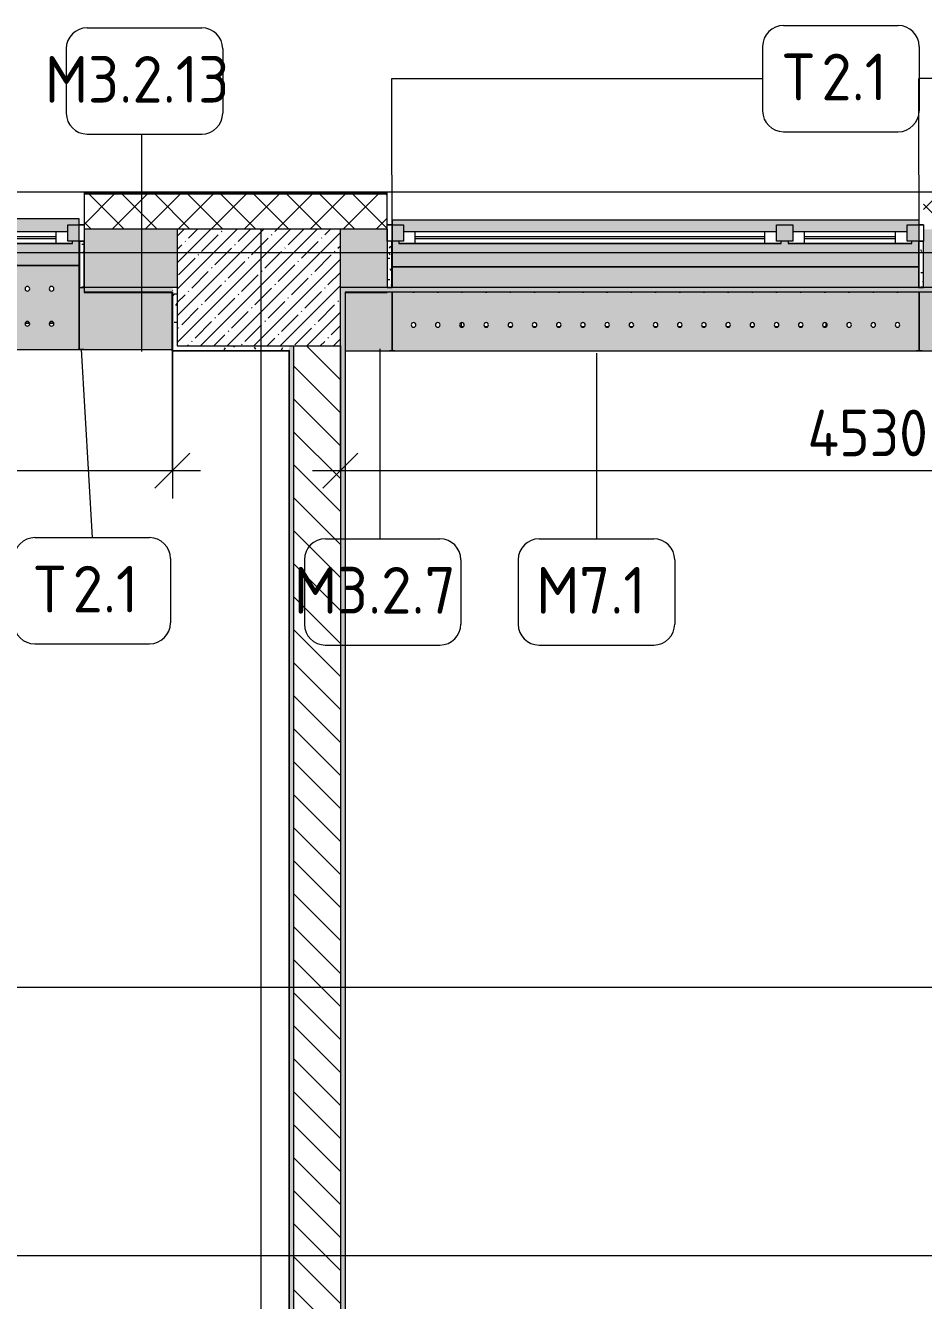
# Model space of a CAD drawing. Header units: millimetres. Extents: x -8624 to 200664, y -8553 to 29000.
# Drawn here: x 160295 to 164145, y 16807 to 22273 of the extents above; entities that cross this region are included whole.
import ezdxf

# ---------------------------------------------------------------- set-up
doc = ezdxf.new("R2010")
doc.units = ezdxf.units.MM
doc.linetypes.add('Осевая', pattern=[15875, 3175, -2381.25, 7937.5, -2381.25])
for name, color, linetype, lineweight in [('A-ANNO-DIMS', 7, 'Continuous', 9), ('A-ANNO-DIMS-100', 7, 'Continuous', 9), ('A-GLAZ-2', 7, 'Continuous', 9), ('A-WALL-1', 7, 'Continuous', 9), ('A-WALL-4', 7, 'Continuous', 13), ('I-WALL-5', 7, 'Continuous', 9), ('M-EQPM-2', 7, 'Continuous', 9), ('S-COLS-2', 7, 'Continuous', 9), ('Знаки', 7, 'Continuous', 9), ('Марки для знаков', 7, 'Continuous', 9), ('Оси', 7, 'Continuous', 9), ('Оси-2', 7, 'Осевая', 9)]:
    doc.layers.add(name, color=color, linetype=linetype, lineweight=lineweight)
doc.layers.add('I-WALL-7', color=9, linetype='Continuous', lineweight=9, true_color=0x808080)
doc.layers.add('Знаки-1', color=7, linetype='Continuous', lineweight=9, true_color=0xd7cfbf)
doc.styles.add('GOST Common_2', font='GOST_Common.ttf', dxfattribs={"height": 200})
doc.styles.add('ISOCPEUR_1', font='isocpeur.ttf', dxfattribs={"width": 0.9, "height": 200})
doc.dimstyles.new('ISO-2_0_0_9К_Средний_округл2', dxfattribs={"dimscale": 304.8, "dimtxt": 199.196235, "dimasz": 0.492126, "dimexe": 0.393701, "dimexo": 0, "dimgap": 0, "dimtad": 1, "dimdec": 0, "dimrnd": 10, "dimzin": 0, "dimdsep": 46, "dimtxsty": 'ISOCPEUR_1', "dimblk1": 'OBLIQUE', "dimblk2": 'OBLIQUE', "dimsah": 1, "dimcen": 0.09, "dimdle": 0.393701, "dimazin": 0, "dimtfac": 1, "dimtdec": 4, "dimtix": 1, "dimtmove": 0, "dimatfit": 3, "dimfxl": 1, "dimtvp": 1, "dimtolj": 1, "dimtzin": 0, "dimarcsym": 2})
pattern_1 = [(0, (50595.258, 0), (121.92, 30.48), [10.058, -81.382, 10.058, -81.382, -487.68]), (0, (50595.258, 0), (121.92, 30.48), [-182.88, 10.058, -172.822, 10.058, -81.382, -213.36]), (0, (50595.258, 0), (121.92, 30.48), [-457.2, 10.058, -50.902, 10.058, -142.342]), (120, (50640.978, 15.24), (-87.356454, 90.345817), [10.058, -81.382, 10.058, -81.382, -487.68]), (120, (50640.978, 15.24), (-87.356454, 90.345817), [-182.88, 10.058, -172.822, 10.058, -81.382, -213.36]), (120, (50640.978, 15.24), (-87.356454, 90.345817), [-457.2, 10.058, -50.902, 10.058, -142.342]), (240, (50656.218, 76.2), (-34.563546, -120.825817), [10.058, -81.382, 10.058, -81.382, -487.68]), (240, (50656.218, 76.2), (-34.563546, -120.825817), [-182.88, 10.058, -172.822, 10.058, -81.382, -213.36]), (240, (50656.218, 76.2), (-34.563546, -120.825817), [-457.2, 10.058, -50.902, 10.058, -142.342])]

# ---------------------------------------------------------------- blocks, each defined once
blk = doc.blocks.new('120_Окно_СКБ_1Ст - 120_Окно_СКБ_1Ст 900х2500_h_ с форточкой-V173-План зашивки приборов отопления в осях 3 этажа 23-33')
at = {"layer": 'A-GLAZ-2'}
for p, q in [((-450, -127), (-450, -57)), ((-450, -57), (-380, -57)), ((-431.5, -57), (-450, -57)), ((-380, -57), (-380, -127)), ((380, -87), (-380, -87)), ((-380, -87), (-380, -127)), ((-330, -137), (-330, -87)), ((-330, -107), (330, -107)), ((330, -137), (330, -87)), ((380, -127), (380, -57)), ((380, -57), (450, -57)), ((380, -127), (380, -87)), ((450, -57), (428.5, -57)), ((450, -57), (450, -127)), ((-380, -127), (-450, -127)), ((-380, -127), (-400, -127)), ((-400, -127), (-400, -137)), ((-400, -137), (400, -137)), ((400, -137), (-400, -137)), ((330, -117), (-330, -117)), ((450, -127), (380, -127)), ((400, -127), (380, -127)), ((400, -137), (400, -127)), ((428.5, -127), (450, -127))]:
    blk.add_line(p, q, dxfattribs=at)
blk = doc.blocks.new('120_Окно_СКБ_2Ст_Фрамуга сверху - 120_Окно_СКБ_2Ст_2300х2500_h_ ДОО-23103760-План зашивки приборов отопления в осях 3 этажа 23-33')
at = {"layer": 'A-GLAZ-2'}
for p, q in [((-1150, -127), (-1150, -57)), ((-1150, -57), (-1080, -57)), ((-1129, -57), (-1150, -57)), ((-1080, -57), (-1080, -127)), ((520, -87), (-1080, -87)), ((-1080, -87), (-1080, -127)), ((-1030, -137), (-1030, -87)), ((-1030, -107), (470, -107)), ((470, -137), (470, -87)), ((520, -127), (520, -57)), ((520, -57), (590, -57)), ((520, -127), (520, -87)), ((590, -57), (590, -127)), ((1080, -87), (590, -87)), ((590, -87), (590, -127)), ((640, -137), (640, -87)), ((640, -107), (1030, -107)), ((1030, -137), (1030, -87)), ((1080, -127), (1080, -57)), ((1080, -57), (1150, -57)), ((1080, -127), (1080, -87)), ((1150, -57), (1131, -57)), ((1150, -57), (1150, -127)), ((-1080, -127), (-1150, -127)), ((-1080, -127), (-1100, -127)), ((-1100, -127), (-1100, -137)), ((-1100, -137), (540, -137)), ((540, -137), (-1100, -137)), ((470, -117), (-1030, -117)), ((590, -127), (520, -127)), ((540, -127), (520, -127)), ((540, -137), (540, -127)), ((590, -127), (570, -127)), ((570, -127), (570, -137)), ((570, -137), (1100, -137)), ((1100, -137), (570, -137)), ((1030, -117), (640, -117)), ((1150, -127), (1080, -127)), ((1100, -127), (1080, -127)), ((1100, -137), (1100, -127)), ((1131, -127), (1150, -127))]:
    blk.add_line(p, q, dxfattribs=at)
blk = doc.blocks.new('BSC_Колонна _Прямоугольная - 700х500-V185-План зашивки приборов отопления в осях 3 этажа 23-33')
at = {"layer": 'S-COLS-2'}
h = blk.add_hatch(dxfattribs=at)
h.set_pattern_fill('FP_136', color=256, style=0, pattern_type=2)
h.set_pattern_definition([(45, (-110700, -21150), (-57.024626, 57.024626), []), (45, (-110642.975, -21150), (-57.024626, 57.024626), [100.806, -20.161, 3.353, -16.808])])
h.paths.add_polyline_path([(-350, -250), (350, -250), (350, 250), (-350, 250), (-350, 137.8)])
for p, q in [((350, 250), (-350, 250)), ((-350, 250), (-350, -250)), ((350, -250), (350, 250)), ((-350, -250), (350, -250))]:
    blk.add_line(p, q, dxfattribs=at)
blk = doc.blocks.new('radiator_prado_classic_z_tip_30_po exemplyaru - Classic Z Тип 30-300-V188-План зашивки приборов отопления в осях 3 этажа 23-33')
at = {"layer": 'M-EQPM-2'}
for p, q in [((16.1, 146), (29.4, 146)), ((17.5, 146), (16.1, 146)), ((17.5, 146), (17.5, 129.9)), ((17.5, 146), (17.5, 129.9)), ((17.5, 146), (23.1, 146)), ((28.7, 146), (17.5, 146)), ((17.5, 146), (28.7, 146)), ((19.7, 146), (17.5, 146)), ((28.7, 146), (18.5, 146)), ((28.7, 146), (19.7, 146)), ((23.1, 146), (25, 146)), ((25, 146), (28.7, 146)), ((32.5, 137.6), (32.5, 140.5)), ((32.5, 137.6), (32.5, 140.5)), ((119.9, 146), (133.1, 146)), ((133.1, 146), (119.9, 146)), ((223.6, 146), (236.9, 146)), ((236.9, 146), (223.6, 146)), ((327.4, 146), (340.6, 146)), ((340.6, 146), (327.4, 146)), ((431.1, 146), (444.4, 146)), ((444.4, 146), (431.1, 146)), ((534.9, 146), (548.1, 146)), ((548.1, 146), (534.9, 146)), ((638.6, 146), (651.9, 146)), ((651.9, 146), (638.6, 146)), ((742.4, 146), (755.6, 146)), ((755.6, 146), (742.4, 146)), ((846.1, 146), (859.4, 146)), ((859.4, 146), (846.1, 146)), ((949.9, 146), (963.1, 146)), ((963.1, 146), (949.9, 146)), ((1053.6, 146), (1066.9, 146)), ((1066.9, 146), (1053.6, 146)), ((1157.4, 146), (1170.6, 146)), ((1170.6, 146), (1157.4, 146)), ((1261.1, 146), (1274.4, 146)), ((1274.4, 146), (1261.1, 146)), ((1364.9, 146), (1378.1, 146)), ((1378.1, 146), (1364.9, 146)), ((1468.6, 146), (1481.9, 146)), ((1481.9, 146), (1468.6, 146)), ((1572.4, 146), (1585, 146)), ((1573.1, 146), (1582.5, 146)), ((1582.5, 146), (1573.1, 146)), ((1573.1, 146), (1582.5, 146)), ((1582.5, 146), (1573.1, 146)), ((1581.5, 146), (1573.1, 146)), ((1582.5, 129.3), (1582.5, 146)), ((1582.5, 129.3), (1582.5, 146)), ((1585, 146), (1582.5, 146))]:
    blk.add_line(p, q, dxfattribs=at)
blk = doc.blocks.new('radiator_prado_classic_z_tip_30_po exemplyaru - Classic Z Тип 30-300-V189-План зашивки приборов отопления в осях 3 этажа 23-33')
at = {"layer": 'M-EQPM-2'}
for p, q in [((106.1, 228), (86.8, 228)), ((87.5, 228), (106.1, 228)), ((209.9, 228), (190.6, 228)), ((190.6, 228), (209.9, 228)), ((313.6, 228), (294.3, 228)), ((294.3, 228), (312.5, 228)), ((417.4, 228), (398.1, 228)), ((398.1, 228), (411.6, 228)), ((412.5, 228), (417.4, 228)), ((417.4, 228), (412.5, 228)), ((412.5, 228), (417.4, 228)), ((412.5, 228), (415.7, 224.8)), ((412.5, 228), (415.7, 224.8)), ((521.1, 228), (501.8, 228)), ((501.8, 228), (512.5, 228)), ((512.5, 228), (521.1, 228)), ((521.1, 228), (512.5, 228)), ((512.5, 228), (521.1, 228)), ((512.5, 228), (517.5, 223)), ((512.5, 228), (517.5, 223)), ((624.9, 228), (605.6, 228)), ((605.6, 228), (612.5, 228)), ((612.5, 228), (624.9, 228)), ((624.9, 228), (612.5, 228)), ((612.5, 228), (624.9, 228)), ((612.5, 228), (617.5, 223)), ((612.5, 228), (617.5, 223)), ((621.6, 223), (617.5, 223)), ((617.5, 223), (621.6, 223)), ((728.7, 228), (709.3, 228)), ((709.3, 228), (712.5, 228)), ((712.5, 228), (728.7, 228)), ((728.7, 228), (712.5, 228)), ((712.5, 228), (728.7, 228)), ((712.5, 228), (717.5, 223)), ((712.5, 228), (717.5, 223)), ((725.3, 223), (717.5, 223)), ((717.5, 223), (725.3, 223))]:
    blk.add_line(p, q, dxfattribs=at)
blk = doc.blocks.new('Зашивка радиатора_ с перфорацией М7_1 - Зашивка радиатора_ с перфорацией М7_1-V224-План зашивки приборов отопления в осях 3 этажа 23-33')
at = {"layer": 'Знаки-1'}
h = blk.add_hatch(color=256, dxfattribs=at)
h.paths.add_polyline_path([(-235.2, 180), (1889, 180), (1890, 380), (-370, 380), (-370, 180)])
h.paths.add_polyline_path([(1329, 279), (1329, 289), (1349, 289), (1349, 329), (1839, 329), (1839, 289), (1859, 289), (1859, 279), (1349, 279)])
h.paths.add_polyline_path([(-341, 279), (-341, 289), (-321, 289), (-321, 329), (1279, 329), (1279, 289), (1299, 289), (1299, 279), (-321, 279)])
h = blk.add_hatch(color=256, dxfattribs=at)
h.paths.add_polyline_path([(83.1, -179.9), (1890, -179.9), (1890, 71), (-370, 71), (-370, -179.9), (-76, -179.9)])
h.paths.add_polyline_path([(1071.2, -79.6), (1066.3, -78.3), (1062.6, -74.6), (1061.3, -69.6), (1062.6, -64.6), (1066.3, -61), (1071.2, -59.6), (1076.3, -61), (1079.9, -64.6), (1081.3, -69.6), (1079.9, -74.6), (1076.3, -78.3), (1073.8, -79.3)])
h.paths.add_polyline_path([(1175, -79.6), (1170, -78.3), (1166.3, -74.6), (1165, -69.6), (1166.3, -64.6), (1170, -61), (1175, -59.6), (1180, -61), (1183.7, -64.6), (1185, -69.6), (1183.7, -74.6), (1180, -78.3), (1177.6, -79.3)])
h.paths.add_polyline_path([(1278.8, -79.6), (1273.8, -78.3), (1270.1, -74.6), (1268.8, -69.6), (1270.1, -64.6), (1273.8, -61), (1278.8, -59.6), (1283.8, -61), (1287.4, -64.6), (1288.8, -69.6), (1287.4, -74.6), (1283.8, -78.3), (1281.3, -79.3)])
h.paths.add_polyline_path([(552.5, -79.6), (547.5, -78.3), (543.8, -74.6), (542.5, -69.6), (543.8, -64.6), (547.5, -61), (552.5, -59.6), (557.5, -61), (561.2, -64.6), (562.5, -69.6), (560.6, -75.4), (557.5, -78.3), (555.1, -79.3)])
h.paths.add_polyline_path([(1382.5, -79.6), (1377.5, -78.3), (1373.8, -74.6), (1372.5, -69.6), (1373.8, -64.6), (1377.5, -61), (1382.5, -59.6), (1387.5, -61), (1391.2, -64.6), (1392.5, -69.6), (1391.2, -74.6), (1387.5, -78.3), (1385.1, -79.3)])
h.paths.add_polyline_path([(1486.2, -79.6), (1481.3, -78.3), (1477.6, -74.6), (1476.3, -69.6), (1477.6, -64.6), (1481.3, -61), (1486.2, -59.6), (1491.3, -61), (1494.9, -64.6), (1496.3, -69.6), (1494.9, -74.6), (1491.3, -78.3), (1488.8, -79.3)])
h.paths.add_polyline_path([(967.5, -79.6), (962.5, -78.3), (958.8, -74.6), (957.5, -69.6), (958.8, -64.6), (962.5, -61), (967.5, -59.6), (972.5, -61), (976.2, -64.6), (977.5, -69.6), (976.2, -74.6), (972.5, -78.3), (970.1, -79.3)])
h.paths.add_polyline_path([(1590, -79.6), (1585, -78.3), (1581.3, -74.6), (1580, -69.6), (1581.3, -64.6), (1585, -61), (1590, -59.6), (1595, -61), (1598.7, -64.6), (1600, -69.6), (1598.7, -74.6), (1595, -78.3), (1592.6, -79.3)])
h.paths.add_polyline_path([(656.2, -79.6), (651.3, -78.3), (647.6, -74.6), (646.3, -69.6), (647.6, -64.6), (651.3, -61), (656.2, -59.6), (661.3, -61), (664.9, -64.6), (666.3, -69.6), (664.9, -74.6), (661.3, -78.3), (658.8, -79.3)])
h.paths.add_polyline_path([(1693.8, -79.6), (1688.8, -78.3), (1685.1, -74.6), (1683.8, -69.6), (1685.1, -64.6), (1688.8, -61), (1693.8, -59.6), (1698.8, -61), (1702.4, -64.6), (1703.8, -69.6), (1702.4, -74.6), (1698.8, -78.3), (1696.3, -79.3)])
h.paths.add_polyline_path([(1797.5, -79.6), (1792.5, -78.3), (1788.8, -74.6), (1787.5, -69.6), (1788.8, -64.6), (1792.5, -61), (1797.5, -59.6), (1802.5, -61), (1806.2, -64.6), (1807.5, -69.6), (1806.2, -74.6), (1802.5, -78.3), (1800.1, -79.3)])
h.paths.add_polyline_path([(760, -79.6), (755, -78.3), (751.3, -74.6), (750, -69.6), (751.3, -64.6), (755, -61), (760, -59.6), (765, -61), (768.7, -64.6), (770, -69.6), (768.7, -74.6), (765, -78.3), (762.6, -79.3)])
h.paths.add_polyline_path([(863.7, -79.6), (858.8, -78.3), (855.1, -74.6), (853.8, -69.6), (855.1, -64.6), (858.8, -61), (863.7, -59.6), (868.8, -61), (872.4, -64.6), (873.8, -69.6), (872.4, -74.6), (868.8, -78.3), (866.3, -79.3)])
h.paths.add_polyline_path([(241.3, -79.6), (236.3, -78.3), (232.6, -74.6), (231.3, -69.6), (232.6, -64.6), (236.3, -61), (241.3, -59.6), (246.3, -61), (249.9, -64.6), (251.3, -69.6), (249.9, -74.6), (246.3, -78.3), (242.3, -79.5)])
h.paths.add_polyline_path([(137.5, -79.6), (132.5, -78.3), (128.8, -74.6), (127.5, -69.6), (128.8, -64.6), (132.5, -61), (137.5, -59.6), (142.5, -61), (146.2, -64.6), (147.5, -69.6), (146.2, -74.6), (142.5, -78.3), (140.1, -79.3)])
h.paths.add_polyline_path([(-277.5, -79.6), (-282.5, -78.3), (-286.2, -74.6), (-287.5, -69.6), (-286.2, -64.6), (-282.5, -61), (-277.5, -59.6), (-272.5, -61), (-268.8, -64.6), (-267.5, -69.6), (-268.8, -74.6), (-272.5, -78.3), (-274.9, -79.3)])
h.paths.add_polyline_path([(33.8, -79.6), (28.8, -78.3), (25.1, -74.6), (23.8, -69.6), (25.1, -64.6), (28.8, -61), (33.8, -59.6), (38.8, -61), (42.4, -64.6), (43.8, -69.6), (42.4, -74.6), (38.8, -78.3), (36.3, -79.3)])
h.paths.add_polyline_path([(345, -79.6), (340, -78.3), (336.3, -74.6), (335, -69.6), (336.3, -64.6), (340, -61), (345, -59.6), (350, -61), (353.7, -64.6), (355, -69.6), (353.7, -74.6), (350, -78.3), (347.6, -79.3)])
h.paths.add_polyline_path([(-70, -79.6), (-75, -78.3), (-78.7, -74.6), (-80, -69.6), (-78.7, -64.6), (-75, -61), (-70, -59.6), (-65, -61), (-61.3, -64.6), (-60, -69.6), (-61.3, -74.6), (-65, -78.3), (-67.4, -79.3)])
h.paths.add_polyline_path([(-173.7, -79.6), (-178.7, -78.3), (-182.4, -74.6), (-183.7, -69.6), (-182.4, -64.6), (-178.7, -61), (-173.7, -59.6), (-168.7, -61), (-165.1, -64.6), (-163.7, -69.6), (-165.1, -74.6), (-168.7, -78.3), (-171.2, -79.3)])
h.paths.add_polyline_path([(448.8, -79.6), (443.8, -78.3), (440.1, -74.6), (438.8, -69.6), (440.1, -64.6), (443.8, -61), (448.8, -59.6), (453.8, -61), (457.4, -64.6), (458.8, -69.6), (457.4, -74.6), (453.8, -78.3), (451.3, -79.3)])
h.paths.add_polyline_path([(974.1, 91), (1889, 91), (1889, 180), (-370, 180), (-370, 91), (878.9, 91)])
at = {"layer": 'Знаки'}
for p, q in [((1890, 380), (-370, 380)), ((-370, 380), (-370, 180)), ((1890, 288.8), (1890, 380)), ((-370, 180), (1889, 180)), ((1889, 180), (-370, 180)), ((-370, 180), (-370, 91)), ((-370, 71), (-370, -179.9)), ((1890, -179.9), (1890, 71)), ((-370, -179.9), (1890, -179.9))]:
    blk.add_line(p, q, dxfattribs=at)
for centre, start, end in [((-277.5, 80.4), 255, 285), ((-173.7, 80.4), 255, 285), ((-70, 80.4), 255, 285), ((33.8, 80.4), 255, 285), ((137.5, 80.4), 255, 285), ((241.3, 80.4), 255, 285), ((345, 80.4), 255, 285), ((448.8, 80.4), 255, 285), ((552.5, 80.4), 255, 285), ((656.2, 80.4), 255, 285), ((760, 80.4), 255, 285), ((863.7, 80.4), 255, 285), ((967.5, 80.4), 255, 285), ((1071.2, 80.4), 255, 285), ((1175, 80.4), 255, 285), ((1278.8, 80.4), 255, 285), ((1382.5, 80.4), 255, 285), ((1486.2, 80.4), 255, 285), ((1590, 80.4), 255, 285), ((1693.8, 80.4), 255, 285), ((1797.5, 80.4), 255, 285), ((-277.5, -69.6), 0, 180), ((-277.5, -69.6), 180, 0), ((-173.7, -69.6), 0, 180), ((-173.7, -69.6), 180, 0), ((-70, -69.6), 0, 180), ((-70, -69.6), 180, 0), ((33.8, -69.6), 0, 180), ((33.8, -69.6), 180, 0), ((137.5, -69.6), 0, 180), ((137.5, -69.6), 180, 0), ((241.3, -69.6), 0, 180), ((241.3, -69.6), 180, 0), ((345, -69.6), 0, 180), ((345, -69.6), 180, 0), ((448.8, -69.6), 0, 180), ((448.8, -69.6), 180, 0), ((552.5, -69.6), 0, 180), ((552.5, -69.6), 180, 0), ((656.2, -69.6), 0, 180), ((656.2, -69.6), 180, 0), ((760, -69.6), 0, 180), ((760, -69.6), 180, 0), ((863.7, -69.6), 0, 180), ((863.7, -69.6), 180, 0), ((967.5, -69.6), 0, 180), ((967.5, -69.6), 180, 0), ((1071.2, -69.6), 0, 180), ((1071.2, -69.6), 180, 0), ((1175, -69.6), 0, 180), ((1175, -69.6), 180, 0), ((1278.8, -69.6), 0, 180), ((1278.8, -69.6), 180, 0), ((1382.5, -69.6), 0, 180), ((1382.5, -69.6), 180, 0), ((1486.2, -69.6), 0, 180), ((1486.2, -69.6), 180, 0), ((1590, -69.6), 0, 180), ((1590, -69.6), 180, 0), ((1693.8, -69.6), 0, 180), ((1693.8, -69.6), 180, 0), ((1797.5, -69.6), 0, 180), ((1797.5, -69.6), 180, 0)]:
    blk.add_arc(centre, 10, start, end, dxfattribs=at)
blk = doc.blocks.new('Зашивка радиатора_ с перфорацией М1_1 - Зашивка радиатора_ с перфорацией М1_1-V227-План зашивки приборов отопления в осях 3 этажа 23-33')
at = {"layer": 'Знаки-1'}
h = blk.add_hatch(color=256, dxfattribs=at)
h.paths.add_polyline_path([(-321.2, 180), (430, 180), (430, 380), (-430, 380), (-430, 284), (-428.5, 284), (-428.5, 180)])
h.paths.add_polyline_path([(381.5, 274), (-398.5, 274), (-398.5, 284), (-378.5, 284), (-378.5, 324), (381.5, 324), (381.5, 284), (401.5, 284), (401.5, 274)])
h = blk.add_hatch(color=256, dxfattribs=at)
h.paths.add_polyline_path([(-2.9, -179.9), (430.2, -179.9), (430.2, 180), (-428.5, 178.8), (-428.5, 160), (-408.9, 160), (-408.9, -179.9), (-162, -179.9)])
h.paths.add_polyline_path([(208.5, -79.6), (203.5, -78.3), (199.8, -74.6), (198.5, -69.6), (199.8, -64.6), (203.5, -61), (208.5, -59.6), (213.5, -61), (217.2, -64.6), (218.5, -69.6), (217.2, -74.6), (213.5, -78.3), (211.1, -79.3)])
h.paths.add_polyline_path([(1, -79.6), (-4, -78.3), (-7.7, -74.6), (-9, -69.6), (-7.7, -64.6), (-4, -61), (1, -59.6), (6, -61), (9.7, -64.6), (11, -69.6), (9.7, -74.6), (6, -78.3), (3.6, -79.3)])
h.paths.add_polyline_path([(312.2, -79.6), (307.3, -78.3), (303.6, -74.6), (302.3, -69.6), (303.6, -64.6), (307.3, -61), (312.2, -59.6), (317.3, -61), (320.9, -64.6), (322.3, -69.6), (320.9, -74.6), (317.3, -78.3), (314.8, -79.3)])
h.paths.add_polyline_path([(104.7, -79.6), (99.8, -78.3), (96.1, -74.6), (94.8, -69.6), (96.1, -64.6), (99.8, -61), (104.7, -59.6), (109.8, -61), (113.4, -64.6), (114.8, -69.6), (113.4, -74.6), (109.8, -78.3), (107.3, -79.3)])
h.paths.add_polyline_path([(-310.3, -79.6), (-315.2, -78.3), (-318.9, -74.6), (-320.2, -69.6), (-318.9, -64.6), (-315.2, -61), (-310.3, -59.6), (-305.2, -61), (-301.6, -64.6), (-300.2, -69.6), (-301.6, -74.6), (-305.2, -78.3), (-307.7, -79.3)])
h.paths.add_polyline_path([(-102.8, -79.6), (-107.7, -78.3), (-111.4, -74.6), (-112.7, -69.6), (-111.4, -64.6), (-107.7, -61), (-102.8, -59.6), (-97.7, -61), (-94.1, -64.6), (-92.7, -69.6), (-94.1, -74.6), (-97.7, -78.3), (-100.2, -79.3)])
h.paths.add_polyline_path([(-206.5, -79.6), (-211.5, -78.3), (-215.2, -74.6), (-216.5, -69.6), (-215.2, -64.6), (-211.5, -61), (-206.5, -59.6), (-201.5, -61), (-197.8, -64.6), (-196.5, -69.6), (-197.8, -74.6), (-201.5, -78.3), (-203.9, -79.3)])
h.paths.add_polyline_path([(312.2, 70.4), (307.3, 71.7), (303.6, 75.4), (302.3, 80.4), (303.6, 85.4), (307.3, 89), (312.2, 90.4), (317.3, 89), (320.9, 85.4), (322.3, 80.4), (320.9, 75.4), (317.3, 71.7), (314.8, 70.7)])
h.paths.add_polyline_path([(104.7, 70.4), (99.8, 71.7), (96.1, 75.4), (94.8, 80.4), (96.1, 85.4), (99.8, 89), (104.7, 90.4), (109.8, 89), (113.4, 85.4), (114.8, 80.4), (113.4, 75.4), (109.8, 71.7), (107.3, 70.7)])
h.paths.add_polyline_path([(1, 70.4), (-4, 71.7), (-7.7, 75.4), (-9, 80.4), (-7.7, 85.4), (-4, 89), (1, 90.4), (6, 89), (9.7, 85.4), (11, 80.4), (9.7, 75.4), (6, 71.7), (3.6, 70.7)])
h.paths.add_polyline_path([(-310.3, 70.4), (-315.2, 71.7), (-318.9, 75.4), (-320.2, 80.4), (-318.9, 85.4), (-315.2, 89), (-310.3, 90.4), (-305.2, 89), (-301.6, 85.4), (-300.2, 80.4), (-301.6, 75.4), (-305.2, 71.7), (-307.7, 70.7)])
h.paths.add_polyline_path([(208.5, 70.4), (203.5, 71.7), (199.8, 75.4), (198.5, 80.4), (199.8, 85.4), (203.5, 89), (208.5, 90.4), (213.5, 89), (217.2, 85.4), (218.5, 80.4), (217.2, 75.4), (213.5, 71.7), (211.1, 70.7)])
h.paths.add_polyline_path([(-102.8, 70.4), (-107.7, 71.7), (-111.4, 75.4), (-112.7, 80.4), (-111.4, 85.4), (-107.7, 89), (-102.8, 90.4), (-97.7, 89), (-94.1, 85.4), (-92.7, 80.4), (-94.1, 75.4), (-97.7, 71.7), (-100.2, 70.7)])
h.paths.add_polyline_path([(-206.5, 70.4), (-211.5, 71.7), (-215.2, 75.4), (-216.5, 80.4), (-215.2, 85.4), (-211.5, 89), (-206.5, 90.4), (-201.5, 89), (-197.8, 85.4), (-196.5, 80.4), (-197.8, 75.4), (-201.5, 71.7), (-203.9, 70.7)])
at = {"layer": 'Знаки'}
for p, q in [((430, 380), (-430, 380)), ((-430, 380), (-430, 284)), ((430, 180), (430, 380)), ((-428.5, 180), (430, 180)), ((430.2, 180), (-428.5, 180)), ((430.2, -179.9), (430.2, 180)), ((-408.9, -179.9), (430.2, -179.9))]:
    blk.add_line(p, q, dxfattribs=at)
for centre, start, end in [((-310.3, 80.4), 180, 0), ((-310.3, 80.4), 0, 180), ((-206.5, 80.4), 0, 180), ((-206.5, 80.4), 180, 360), ((-102.8, 80.4), 0, 180), ((-102.8, 80.4), 180, 0), ((1, 80.4), 0, 180), ((1, 80.4), 180, 0), ((104.7, 80.4), 0, 180), ((104.7, 80.4), 180, 360), ((208.5, 80.4), 0, 180), ((208.5, 80.4), 180, 0), ((312.2, 80.4), 0, 180), ((312.2, 80.4), 180, 0), ((-310.3, -69.6), 0, 180), ((-310.3, -69.6), 180, 0), ((-206.5, -69.6), 0, 180), ((-206.5, -69.6), 180, 0), ((-102.8, -69.6), 0, 180), ((-102.8, -69.6), 180, 0), ((1, -69.6), 0, 180), ((1, -69.6), 180, 0), ((104.7, -69.6), 0, 180), ((104.7, -69.6), 180, 0), ((208.5, -69.6), 0, 180), ((208.5, -69.6), 180, 0), ((312.2, -69.6), 0, 180), ((312.2, -69.6), 180, 0)]:
    blk.add_arc(centre, 10, start, end, dxfattribs=at)
blk = doc.blocks.new('Зашивка без перфорации М3_2_1 - М3_2_13-31189094-План зашивки приборов отопления в осях 3 этажа 23-33')
at = {"layer": 'Знаки-1'}
blk.add_hatch(color=256, dxfattribs=at).paths.add_polyline_path([(-385.7, -179.9), (-29.8, -179.9), (-30.2, 66), (-408.7, 66), (-408.7, 86), (-428.7, 86), (-428.7, 180), (-430, 180), (-430, -179.9)])
at = {"layer": 'Знаки'}
for p, q in [((-428.7, 180), (-430, 180)), ((-430, 180), (-430, -179.9)), ((-29.8, -179.9), (-29.8, 66)), ((-430, -179.9), (-29.8, -179.9))]:
    blk.add_line(p, q, dxfattribs=at)
blk = doc.blocks.new('Зашивка без перфорации М3_2_1 - М3_2_2-V231-План зашивки приборов отопления в осях 3 этажа 23-33')
at = {"layer": 'Знаки-1'}
h = blk.add_hatch(color=256, dxfattribs=at)
h.paths.add_polyline_path([(-430, -179.9), (760.2, -179.9), (760.2, 71), (-430, 71), (-430, 12.5)])
h.paths.add_polyline_path([(759.4, 91), (760.2, 91), (759.4, 180)])
at = {"layer": 'Знаки'}
for p, q in [((760.2, 91), (760.2, 180)), ((-430, 71), (-430, -179.9)), ((760.2, -179.9), (760.2, 71)), ((-430, -179.9), (760.2, -179.9))]:
    blk.add_line(p, q, dxfattribs=at)
blk = doc.blocks.new('Зашивка без перфорации М3_2_1 - М3_2_7-31137878-План зашивки приборов отопления в осях 3 этажа 23-33')
at = {"layer": 'Знаки-1'}
h = blk.add_hatch(color=256, dxfattribs=at)
h.paths.add_polyline_path([(-411, -179.9), (-209.8, -179.9), (-209.8, 71), (-411, 70)])
h.paths.add_polyline_path([(-209.8, 91), (-209.8, 180), (-211, 180), (-211, 91)])
at = {"layer": 'Знаки'}
for p, q in [((-209.8, 180), (-211, 180)), ((-209.8, 91), (-209.8, 180)), ((-209.8, -179.9), (-209.8, 71)), ((-411, -179.9), (-209.8, -179.9))]:
    blk.add_line(p, q, dxfattribs=at)
blk = doc.blocks.new('Зашивка_ опоясывающая панель - Зашивка_ опоясывающая панель Т2_1-V239-План зашивки приборов отопления в осях 3 этажа 23-33')
at = {"layer": 'Знаки'}
blk.add_line((-430, 180), (-406, 180), dxfattribs=at)
blk = doc.blocks.new('Марка_Знаки - В прямоуг_Наименование краткое-30718135-План зашивки приборов отопления в осях 3 этажа 23-33')
at = {"layer": 'Марки для знаков'}
for p, q in [((-2.455, 2.278), (2.455, 2.278)), ((-3.355, 1.378), (-3.355, -1.384)), ((3.355, 1.378), (3.355, -1.378)), ((-2.461, -2.278), (2.455, -2.278))]:
    blk.add_line(p, q, dxfattribs=at)
for centre, radius, start, end in [((-2.455, 1.378), 0.9, 90, 180), ((2.455, 1.378), 0.9, 0, 90), ((-2.461, -1.384), 0.893, 180, 270), ((2.455, -1.378), 0.9, 270, 0)]:
    blk.add_arc(centre, radius, start, end, dxfattribs=at)
blk = doc.blocks.new('DIMBLOCK63-План зашивки приборов отопления в осях 3 этажа 23-33')
at = {"layer": 'A-ANNO-DIMS-100'}
for p, q in [((156665.3, 20880), (156665.3, 20245.1)), ((156665.3, 20365.1), (156665.3, 20880)), ((160924.7, 20884.1), (160924.7, 20245.1)), ((160924.7, 20365.1), (160924.7, 20884.1)), ((156545.3, 20365.1), (161044.7, 20365.1))]:
    blk.add_line(p, q, dxfattribs=at)
at = {"layer": 'A-ANNO-DIMS-100', "lineweight": 20}
for p, q in [((156665.3, 20365.1), (156740.3, 20440.1)), ((160924.7, 20365.1), (160999.7, 20440.1)), ((156665.3, 20365.1), (156590.3, 20290.1)), ((160924.7, 20365.1), (160849.7, 20290.1))]:
    blk.add_line(p, q, dxfattribs=at)
at = {"layer": 'A-ANNO-DIMS-100', "color": 0, "insert": (158532.6, 20626.4), "char_height": 200, "width": 629.767, "attachment_point": 1, "line_spacing_factor": 1.149209, "style": 'ISOCPEUR_1'}
blk.add_mtext('4260', dxfattribs=at)
blk = doc.blocks.new('_Oblique')
at = {"color": 0, "linetype": 'ByBlock', "lineweight": -2}
blk.add_line((-0.5, -0.5), (0.5, 0.5), dxfattribs=at)
blk = doc.blocks.new('DIMBLOCK64-План зашивки приборов отопления в осях 3 этажа 23-33')
at = {"layer": 'A-ANNO-DIMS-100'}
for p, q in [((161645.3, 20900), (161645.3, 20245.1)), ((161645.3, 20365.1), (161645.3, 20900)), ((166174.9, 20879.1), (166174.9, 20245.1)), ((166174.9, 20365.1), (166174.9, 20879.1)), ((161525.3, 20365.1), (166294.9, 20365.1))]:
    blk.add_line(p, q, dxfattribs=at)
at = {"layer": 'A-ANNO-DIMS-100', "lineweight": 20}
for p, q in [((161645.3, 20365.1), (161720.3, 20440.1)), ((166174.9, 20365.1), (166249.9, 20440.1)), ((161645.3, 20365.1), (161570.3, 20290.1)), ((166174.9, 20365.1), (166099.9, 20290.1))]:
    blk.add_line(p, q, dxfattribs=at)
at = {"layer": 'A-ANNO-DIMS-100', "color": 0, "insert": (163647.7, 20626.4), "char_height": 200, "width": 629.767, "attachment_point": 1, "line_spacing_factor": 1.149209, "style": 'ISOCPEUR_1'}
blk.add_mtext('4530', dxfattribs=at)

msp = doc.modelspace()

# ---------------------------------------------------------------- hatches: boundary and pattern name
at = {"layer": 'A-WALL-1'}
h = msp.add_hatch(dxfattribs=at)
h.set_pattern_fill('FP_120', color=256, style=0, pattern_type=2)
h.set_pattern_definition([(45, (50595.26, 0), (-70.71068, 70.71068), []), (135, (50595.26, 0), (-70.71068, -70.71068), [])])
h.paths.add_polyline_path([(175675.3, 21400), (175825.3, 21400), (175825.3, 21550), (170745.5, 21550), (170745.5, 21400), (175425.3, 21400)])
h.paths.add_polyline_path([(169845.5, 21400), (169845.5, 21550), (168495.7, 21550), (168495.7, 21400), (169481, 21400)])
h.paths.add_polyline_path([(166934.6, 21400), (167595.7, 21400), (167595.7, 21550), (166725.7, 21550), (166725.7, 21400)])
h.paths.add_polyline_path([(165295.7, 21400), (165295.7, 21550), (164145.3, 21550), (164145.3, 21400), (164388.3, 21400)])
h.paths.add_polyline_path([(161645.3, 21400), (161845.3, 21400), (161845.3, 21550), (160545.7, 21550), (160545.7, 21400), (160945.3, 21400)])
h.paths.add_polyline_path([(159645.7, 21400), (159645.7, 21550), (158345.7, 21550), (158345.7, 21400), (159295.6, 21400)])
h.paths.add_polyline_path([(143905.3, 21400), (143905.3, 21550), (143885.3, 21550), (143885.3, 21400)])
h.paths.add_polyline_path([(157445.7, 21400), (157445.7, 21550), (156145.5, 21550), (156145.5, 21400), (156749.3, 21400)])
h.paths.add_polyline_path([(155245.5, 21400), (155245.5, 21550), (154045.3, 21550), (154045.3, 21400), (154202.9, 21400)])
h.paths.add_polyline_path([(151745.3, 21400), (151745.3, 21550), (147205.3, 21550), (147205.3, 21400), (151656.6, 21400)])
at = {"layer": 'I-WALL-5'}
h = msp.add_hatch(dxfattribs=at)
h.set_pattern_fill('FP_119', color=256, style=0, pattern_type=2)
h.set_pattern_definition([(45, (50595.26, 0), (-57.024626, 57.024626), []), (45, (50652.28, 0), (-57.024626, 57.024626), [100.806, -20.161, 3.353, -16.808])])
h.paths.add_polyline_path([(171635.3, 21150), (171635.3, 21400), (171445.3, 21400), (171445.3, 21150)])
h.paths.add_polyline_path([(169845.5, 21150), (169845.5, 21400), (168495.7, 21400), (168495.7, 21150), (169799.3, 21150)])
h.paths.add_polyline_path([(167571.2, 21150), (167595.7, 21150), (167595.7, 21400), (166725.7, 21400), (166725.7, 21150), (166934.6, 21150)])
h.paths.add_polyline_path([(165024.9, 21150), (165295.7, 21150), (165295.7, 21400), (164145.3, 21400), (164145.3, 21150), (164388.3, 21150)])
h.paths.add_polyline_path([(160545.7, 21150), (160945.3, 21150), (160945.3, 21400), (160545.7, 21400), (160545.7, 21179.6)])
h.paths.add_polyline_path([(161645.3, 21150), (161845.3, 21150), (161845.3, 21400), (161645.3, 21400), (161645.3, 21275)])
h.paths.add_polyline_path([(159645.7, 21150), (159645.7, 21400), (158345.7, 21400), (158345.7, 21150), (159613.9, 21150)])
h.paths.add_polyline_path([(156749.3, 21150), (157445.7, 21150), (157445.7, 21400), (156645.3, 21400), (156645.3, 21150)])
h.paths.add_polyline_path([(155157.8, 21150), (155245.5, 21150), (155245.5, 21400), (154045.3, 21400), (154045.3, 21150), (154839.5, 21150)])
h.paths.add_polyline_path([(151745.3, 21150), (151745.3, 21400), (151395.3, 21400), (151395.3, 21150), (151656.6, 21150)])
h = msp.add_hatch(dxfattribs=at)
h.set_pattern_fill('FP_122', color=256, style=0, pattern_type=2)
h.set_pattern_definition([(135, (50595.26, 0), (-70.71068, -70.71068), [])])
h.paths.add_polyline_path([(161645.3, 13900), (161645.3, 20900), (161445.3, 20900), (161445.3, 13900)])
at = {"layer": 'I-WALL-7'}
h = msp.add_hatch(dxfattribs=at)
h.set_pattern_fill('FP_139', color=256, style=0, pattern_type=2)
h.set_pattern_definition(pattern_1)
h.paths.add_polyline_path([(160545.7, 21150), (160545.7, 21347.8), (160525.7, 21347.8), (160525.7, 21150)])
h = msp.add_hatch(dxfattribs=at)
h.set_pattern_fill('FP_139', color=256, style=0, pattern_type=2)
h.set_pattern_definition(pattern_1)
h.paths.add_polyline_path([(161865.3, 21150), (161865.3, 21348), (161845.3, 21348), (161845.3, 21150)])
h = msp.add_hatch(dxfattribs=at)
h.set_pattern_fill('FP_139', color=256, style=0, pattern_type=2)
h.set_pattern_definition(pattern_1)
h.paths.add_polyline_path([(164145.3, 21150), (164145.3, 21347.8), (164125.3, 21347.8), (164125.3, 21150)])
h = msp.add_hatch(dxfattribs=at)
h.set_pattern_fill('FP_139', color=256, style=0, pattern_type=2)
h.set_pattern_definition(pattern_1)
h.paths.add_polyline_path([(160925.3, 21130), (160925.3, 21150), (160545.7, 21150), (160545.7, 21130), (160924.3, 21130)])
h.paths.add_polyline_path([(159645.7, 21130), (159645.7, 21150), (158345.7, 21150), (158345.7, 21130), (159613.9, 21130)])
h.paths.add_polyline_path([(157385.9, 21130), (157445.7, 21130), (157445.7, 21150), (156645.3, 21150), (156645.3, 21130), (156749.3, 21130)])
h = msp.add_hatch(dxfattribs=at)
h.set_pattern_fill('FP_139', color=256, style=0, pattern_type=2)
h.set_pattern_definition(pattern_1)
h.paths.add_polyline_path([(160945.3, 20900), (160945.3, 21150), (160925.3, 21150), (160925.3, 20900)])
h = msp.add_hatch(dxfattribs=at)
h.set_pattern_fill('FP_139', color=256, style=0, pattern_type=2)
h.set_pattern_definition(pattern_1)
h.paths.add_polyline_path([(161645.3, 13600), (161665.3, 13600), (161665.3, 21150), (161645.3, 21150), (161645.3, 15231.4)])
h = msp.add_hatch(dxfattribs=at)
h.set_pattern_fill('FP_139', color=256, style=0, pattern_type=2)
h.set_pattern_definition(pattern_1)
h.paths.add_polyline_path([(166175.7, 21130), (166175.7, 21150), (161665.3, 21150), (161665.3, 21130), (166174.7, 21130)])
h = msp.add_hatch(dxfattribs=at)
h.set_pattern_fill('FP_139', color=256, style=0, pattern_type=2)
h.set_pattern_definition(pattern_1)
h.paths.add_polyline_path([(161425.3, 20880), (161425.3, 20900), (160925.3, 20900), (160925.3, 20880), (161424.3, 20880)])
h = msp.add_hatch(dxfattribs=at)
h.set_pattern_fill('FP_139', color=256, style=0, pattern_type=2)
h.set_pattern_definition(pattern_1)
h.paths.add_polyline_path([(161425.3, 14150), (161445.3, 14150), (161445.3, 20900), (161425.3, 20900), (161425.3, 14151)])

# ---------------------------------------------------------------- linework, layer by layer
at = {"layer": 'A-WALL-1'}
for p, q in [((167595.7, 21558), (157445.7, 21558)), ((160545.7, 21558), (160545.7, 21400)), ((161845.3, 21400), (161845.3, 21558))]:
    msp.add_line(p, q, dxfattribs=at)
at = {"layer": 'A-WALL-4'}
for p, q in [((161845.3, 21553), (160545.7, 21553)), ((161845.3, 21550), (160545.7, 21550)), ((160945.3, 21400), (160545.7, 21400)), ((161845.3, 21400), (161645.3, 21400)), ((160945.3, 21150), (160545.7, 21150)), ((160925.3, 21130), (160545.7, 21130)), ((160925.3, 21130), (160925.3, 20900)), ((161665.3, 21150), (161645.3, 21150)), ((161665.3, 21130), (161665.3, 13620)), ((161425.3, 20880), (161424.3, 20880)), ((161425.3, 20880), (161425.3, 15050)), ((161445.3, 14050), (161445.3, 20900))]:
    msp.add_line(p, q, dxfattribs=at)
at = {"layer": 'I-WALL-5'}
for p, q in [((160545.7, 21400), (160545.7, 21129)), ((161845.3, 21400), (161845.3, 21150)), ((160545.7, 21347.8), (160524.7, 21347.8)), ((160524.7, 21347.8), (160524.7, 21150)), ((160525.7, 21347.8), (160525.7, 21150)), ((160545.7, 21150), (160545.7, 21347.8)), ((161866.3, 21348), (161845.3, 21348)), ((161865.3, 21150), (161865.3, 21348)), ((161866.3, 21150), (161866.3, 21348)), ((164145.3, 21347.8), (164124.3, 21347.8)), ((164124.3, 21347.8), (164124.3, 21150)), ((164125.3, 21347.8), (164125.3, 21150)), ((164145.3, 21150), (164145.3, 21347.8)), ((160524.7, 21150), (160545.7, 21150)), ((160545.7, 21129), (160924.3, 21129)), ((160924.3, 20879), (160924.3, 21130)), ((166195.7, 21150), (161665.3, 21150)), ((166174.7, 21130), (161665.3, 21130)), ((161666.3, 21129), (161845.3, 21129)), ((161666.3, 13621), (161666.3, 21129)), ((161845.3, 21150), (161866.3, 21150)), ((161845.3, 21129), (161845.3, 21130)), ((164124.3, 21150), (164145.3, 21150)), ((160925.3, 20900), (160925.3, 20880)), ((160925.3, 20880), (161424.3, 20880)), ((161645.3, 20900), (161645.3, 13400)), ((160924.3, 20879), (161424.3, 20879)), ((161424.3, 20879), (161424.3, 15050))]:
    msp.add_line(p, q, dxfattribs=at)
at = {"layer": 'Марки для знаков'}
for p, q in [((161865.8, 22045.4), (163455.5, 22045.4)), ((161867, 21219), (161865.8, 22045.4)), ((164125.8, 22045.4), (164126.4, 22045.4)), ((164127, 21219), (164125.8, 22045.4)), ((165316.1, 22045.4), (164126.4, 22045.4)), ((160793.4, 20875.2), (160793.9, 21807.6)), ((160533.3, 20884), (160580.7, 20077.7)), ((161814.6, 20886.6), (161814.6, 20072.7)), ((162742.9, 20868), (162742.9, 20072.7))]:
    msp.add_line(p, q, dxfattribs=at)
at = {"layer": 'Оси'}
msp.add_line((161305.3, 18900), (161305.3, 21400), dxfattribs=at)
at = {"layer": 'Оси-2'}
for p, q in [((135277, 21300), (173175.3, 21300)), ((161305.3, 593.7), (161305.3, 18900)), ((135277, 18150), (173325.3, 18150)), ((135277, 17000), (173325.3, 17000))]:
    msp.add_line(p, q, dxfattribs=at)

# ---------------------------------------------------------------- block references
at = {"layer": 'A-GLAZ-2'}
for name, p in [('120_Окно_СКБ_1Ст - 120_Окно_СКБ_1Ст 900х2500_h_ с форточкой-V173-План зашивки приборов отопления в осях 3 этажа 23-33', (160095.7, 21475)), ('120_Окно_СКБ_2Ст_Фрамуга сверху - 120_Окно_СКБ_2Ст_2300х2500_h_ ДОО-23103760-План зашивки приборов отопления в осях 3 этажа 23-33', (162995.3, 21475))]:
    msp.add_blockref(name, p, dxfattribs=at)
at = {"layer": 'M-EQPM-2', "rotation": 180}
for name, p in [('radiator_prado_classic_z_tip_30_po exemplyaru - Classic Z Тип 30-300-V189-План зашивки приборов отопления в осях 3 этажа 23-33', (160502.9, 21225)), ('radiator_prado_classic_z_tip_30_po exemplyaru - Classic Z Тип 30-300-V188-План зашивки приборов отопления в осях 3 этажа 23-33', (163745.3, 21127.9))]:
    msp.add_blockref(name, p, dxfattribs=at)
at = {"layer": 'S-COLS-2'}
msp.add_blockref('BSC_Колонна _Прямоугольная - 700х500-V185-План зашивки приборов отопления в осях 3 этажа 23-33', (161295.3, 21150), dxfattribs=at)
at = {"layer": 'Знаки'}
for name, p in [('Зашивка радиатора_ с перфорацией М1_1 - Зашивка радиатора_ с перфорацией М1_1-V227-План зашивки приборов отопления в осях 3 этажа 23-33', (160094.2, 21064)), ('Зашивка радиатора_ с перфорацией М7_1 - Зашивка радиатора_ с перфорацией М7_1-V224-План зашивки приборов отопления в осях 3 этажа 23-33', (162236.3, 21059)), ('Зашивка без перфорации М3_2_1 - М3_2_13-31189094-План зашивки приборов отопления в осях 3 этажа 23-33', (160954.4, 21064)), ('Зашивка без перфорации М3_2_1 - М3_2_7-31137878-План зашивки приборов отопления в осях 3 этажа 23-33', (162076.3, 21059)), ('Зашивка без перфорации М3_2_1 - М3_2_2-V231-План зашивки приборов отопления в осях 3 этажа 23-33', (164556.3, 21059))]:
    msp.add_blockref(name, p, dxfattribs=at)
at = {"layer": 'Знаки', "rotation": 180}
for p in [(160115.3, 21064), (161449, 21059), (163709, 21059)]:
    msp.add_blockref('Зашивка_ опоясывающая панель - Зашивка_ опоясывающая панель Т2_1-V239-План зашивки приборов отопления в осях 3 этажа 23-33', p, dxfattribs=at)
at = {"layer": 'Марки для знаков', "xscale": 99.99999999999993, "yscale": 99.99999999999993, "zscale": 99.99999999999993}
for p in [(160804.9, 22035.4), (163790.9, 22045.4), (160580.7, 19849.9), (161826.1, 19844.9), (162742.9, 19844.9)]:
    msp.add_blockref('Марка_Знаки - В прямоуг_Наименование краткое-30718135-План зашивки приборов отопления в осях 3 этажа 23-33', p, dxfattribs=at)

# ---------------------------------------------------------------- texts
at = {"layer": 'Марки для знаков', "char_height": 200, "attachment_point": 1, "style": 'GOST Common_2'}
for s, insert, width in [('\\fGOST Common|b0|i0|c204|p34|;М', (160376.9, 22142.4), 224.472), ('3.2.13', (160562.2, 22142.4), 777.637), ('\\fGOST Common|b0|i0|c204|p34|;Т', (163541.4, 22152.5), 200.422), ('2.1', (163706.8, 22152.5), 368.776), ('\\fGOST Common|b0|i0|c204|p34|;Т', (160331.2, 19957), 200.422), ('2.1', (160496.5, 19957), 368.776), ('\\fGOST Common|b0|i0|c204|p34|;М', (161444.1, 19952), 224.472), ('3.2.7', (161629.3, 19952), 665.401), ('\\fGOST Common|b0|i0|c204|p34|;М', (162483.4, 19952), 224.472), ('7.1', (162668.6, 19952), 368.776)]:
    msp.add_mtext(s, dxfattribs=dict(at, insert=insert, width=width))

# ---------------------------------------------------------------- dimensions: what is measured, and where the dimension line sits
at = {"layer": 'A-ANNO-DIMS'}
for base, p1, p2, override, picture, middle in [((160924.7, 20365.1), (156665.3, 20880), (160924.7, 20884.1), {"dimpost": '<>', "dimfxl": 4259.432837}, 'DIMBLOCK63-План зашивки приборов отопления в осях 3 этажа 23-33', (158795, 20465.1)), ((166174.9, 20365.1), (161645.3, 20900), (166174.9, 20879.1), {"dimpost": '<>', "dimfxl": 4529.738165}, 'DIMBLOCK64-План зашивки приборов отопления в осях 3 этажа 23-33', (163910.1, 20465.1))]:
    dim = msp.add_linear_dim(base=base, p1=p1, p2=p2, dimstyle='ISO-2_0_0_9К_Средний_округл2', override=override, dxfattribs=at)
    dim.commit()
    dim.dimension.update_dxf_attribs({"geometry": picture, "text_midpoint": middle})

doc.saveas('drawing.dxf')
